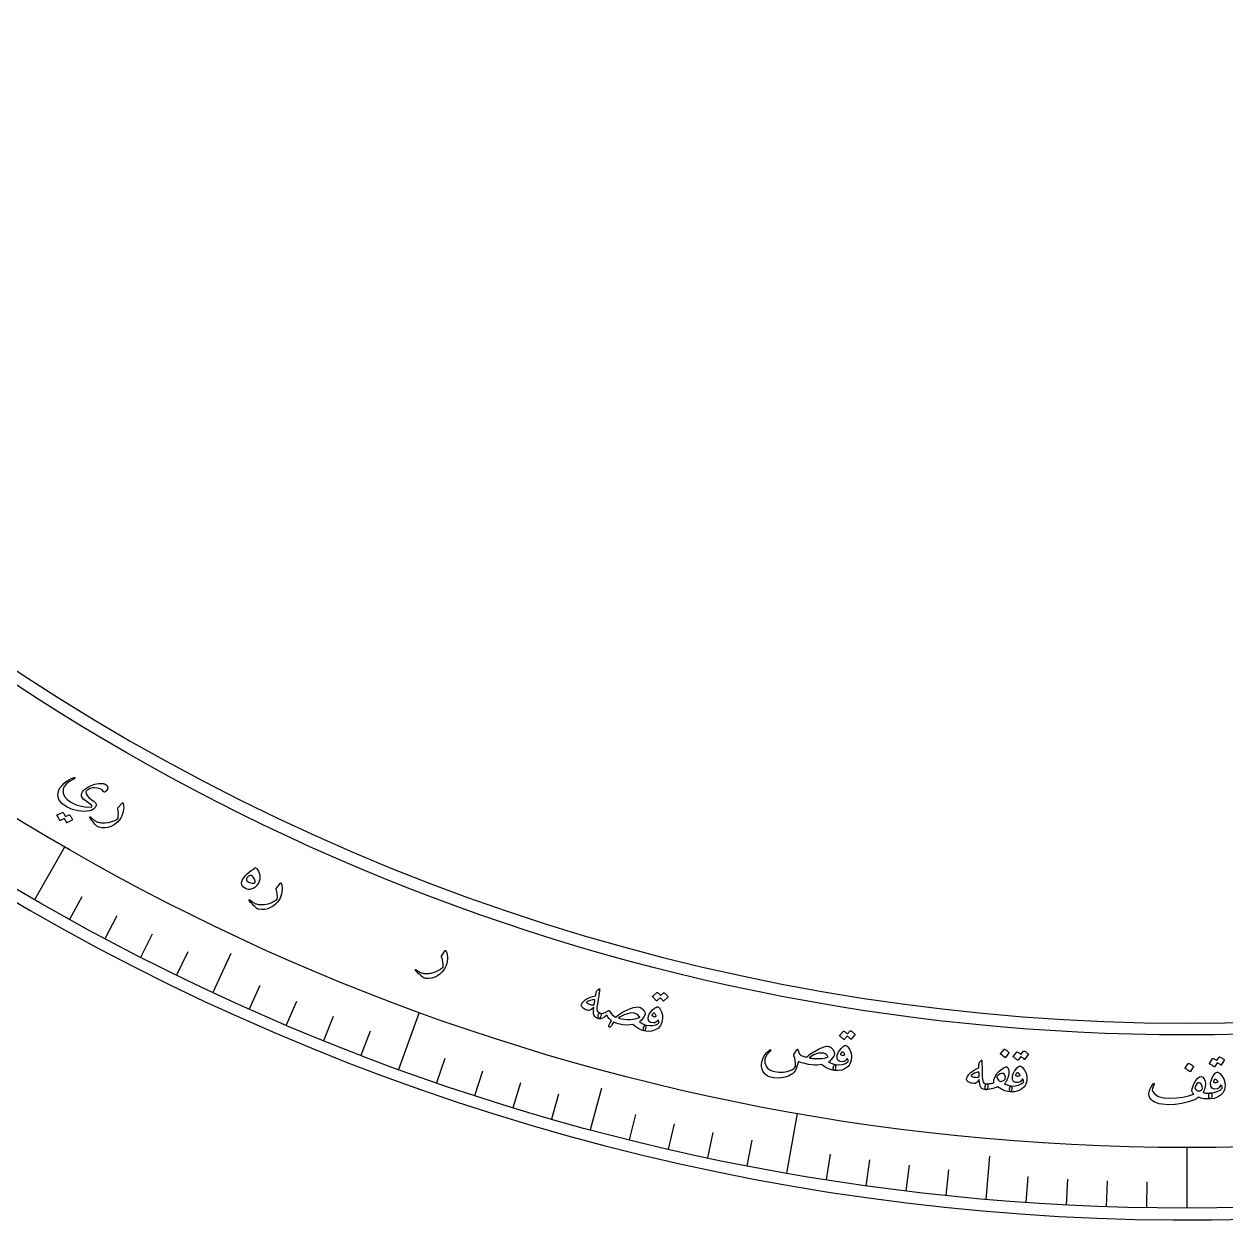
# Model space of a CAD drawing. Header units: millimetres. Extents: x -65 to 65, y -65 to 75.
# Drawn here: x -32.63 to 1.09, y -65 to -31.44 of the extents above; entities that cross this region are included whole.
import ezdxf

# ---------------------------------------------------------------- set-up
doc = ezdxf.new("R2010")
doc.units = ezdxf.units.MM
for name, color, linetype in [('CUT_INNER', 6, 'Continuous'), ('CUT_OUTER', 1, 'Continuous'), ('ENGRAVE', 7, 'Continuous'), ('ENGRAVE_FINE', 8, 'Continuous'), ('TEXT', 5, 'Continuous')]:
    doc.layers.add(name, color=color, linetype=linetype)

msp = doc.modelspace()

# ---------------------------------------------------------------- linework, layer by layer
at = {"layer": 'CUT_INNER'}
msp.add_arc((0.0001, -0.0002), 59.4749, 92.288724, 16.523657, dxfattribs=at)
at = {"layer": 'CUT_OUTER'}
msp.add_arc((-0.0001, -0.0002), 64.9998, 178.916906, 2.285404, dxfattribs=at)
at = {"layer": 'ENGRAVE'}
for points in [[(-32.3342, -56.0046), (-31.4834, -54.5308)], [(-27.3301, -58.6096), (-26.8164, -57.5079)], [(-22.1179, -60.7685), (-21.5359, -59.1694)], [(-16.7374, -62.465), (-16.4228, -61.2909)], [(-11.2296, -63.686), (-10.9341, -62.0102)], [(0, -64.6685), (0, -62.9668)], [(-5.6362, -64.4224), (-5.5303, -63.2115)]]:
    msp.add_lwpolyline(points, dxfattribs=at)
for radius in [64.6685, 62.9668, 59.8065]:
    msp.add_circle((0, 0), radius, dxfattribs=at)
at = {"layer": 'ENGRAVE_FINE'}
for points in [[(-31.3519, -56.5603), (-30.9983, -55.9225)], [(-30.36, -57.0989), (-30.0176, -56.455)], [(-29.3589, -57.6201), (-29.0278, -56.9702)], [(-28.3488, -58.1237), (-28.0291, -57.4682)], [(-26.303, -59.0776), (-26.0064, -58.4114)], [(-25.268, -59.5277), (-24.983, -58.8563)], [(-24.2252, -59.9596), (-23.952, -59.2834)], [(-23.1751, -60.3732), (-22.9138, -59.6924)], [(-21.054, -61.1453), (-20.8166, -60.4557)], [(-19.9837, -61.5034), (-19.7583, -60.8098)], [(-18.9072, -61.8428), (-18.694, -61.1454)], [(-17.8251, -62.1634), (-17.624, -61.4623)], [(-15.6447, -62.7476), (-15.4683, -62.0399)], [(-14.5472, -63.0111), (-14.3832, -62.3004)], [(-13.4453, -63.2553), (-13.2937, -62.542)], [(-12.3393, -63.4804), (-12.2002, -62.7645)], [(-10.1164, -63.8723), (-10.0023, -63.152)], [(-9.0001, -64.0392), (-8.8986, -63.3169)], [(-7.8811, -64.1865), (-7.7922, -63.4626)], [(-6.7597, -64.3142), (-6.6835, -63.5889)], [(-4.511, -64.511), (-4.4602, -63.7834)], [(-3.3845, -64.5799), (-3.3463, -63.8516)], [(-2.2569, -64.6291), (-2.2314, -63.9002)], [(-1.1286, -64.6587), (-1.1159, -63.9295)]]:
    msp.add_lwpolyline(points, dxfattribs=at)
at = {"layer": 'TEXT'}
for points in [[(-30.3993, -52.9775), (-30.4403, -52.9312), (-30.4967, -52.8979), (-30.5683, -52.8774), (-30.6552, -52.8697), (-30.7163, -52.875), (-30.7736, -52.8903), (-30.8272, -52.9156), (-30.8769, -52.9511), (-30.8847, -52.9594), (-30.8907, -52.9693), (-30.895, -52.9808), (-30.8976, -52.9937), (-30.8922, -53.0419), (-30.865, -53.0916), (-30.816, -53.1429), (-30.7452, -53.1957), (-30.6748, -53.247), (-30.6286, -53.2928), (-30.6066, -53.3333), (-30.6089, -53.3686), (-30.6405, -53.427), (-30.6813, -53.4717), (-30.7314, -53.5027), (-30.7908, -53.5199), (-30.9551, -53.5317), (-31.1152, -53.5175), (-31.2709, -53.4774), (-31.422, -53.4113), (-31.5697, -53.3099), (-31.6575, -53.1959), (-31.6854, -53.0697), (-31.6536, -52.9316), (-31.6177, -52.8667), (-31.5672, -52.8032), (-31.5021, -52.7409), (-31.4225, -52.6799), (-31.3982, -52.6643), (-31.374, -52.6496), (-31.35, -52.6359), (-31.3262, -52.6231), (-31.3024, -52.6112), (-31.2785, -52.6002), (-31.2544, -52.59), (-31.2302, -52.5807), (-31.2185, -52.5779), (-31.2101, -52.5789), (-31.2051, -52.5838), (-31.2034, -52.5924), (-31.2047, -52.6011), (-31.2082, -52.6086), (-31.2139, -52.6147), (-31.2216, -52.6196), (-31.3474, -52.685), (-31.4411, -52.7556), (-31.5026, -52.8317), (-31.5318, -52.9132), (-31.5315, -53.0176), (-31.4958, -53.1122), (-31.4249, -53.197), (-31.3186, -53.2718), (-31.1689, -53.3444), (-31.0228, -53.3904), (-30.8806, -53.4099), (-30.7425, -53.4029), (-30.7333, -53.4009), (-30.7278, -53.3967), (-30.7261, -53.3903), (-30.7282, -53.3818), (-30.7436, -53.3593), (-30.7755, -53.3294), (-30.8239, -53.2919), (-30.8888, -53.247), (-30.953, -53.1984), (-30.9965, -53.1517), (-31.0193, -53.1072), (-31.0213, -53.0647), (-31.0093, -53.0231), (-30.9897, -52.9836), (-30.9623, -52.9463), (-30.9273, -52.9111), (-30.8447, -52.8501), (-30.7524, -52.8032), (-30.6505, -52.7706), (-30.539, -52.7522), (-30.5104, -52.749), (-30.4835, -52.7475), (-30.4584, -52.7476), (-30.435, -52.7493), (-30.4133, -52.7524), (-30.3935, -52.7569), (-30.3755, -52.7627), (-30.3592, -52.7698), (-30.3028, -52.8098), (-30.2812, -52.8571), (-30.2946, -52.9119), (-30.343, -52.9741), (-30.3607, -52.9882), (-30.376, -52.9934), (-30.3889, -52.9898), (-30.3993, -52.9775)], [(-31.3679, -53.6285), (-31.3648, -53.6277), (-31.3613, -53.6281), (-31.3575, -53.6298), (-31.3534, -53.6328), (-31.3411, -53.6477), (-31.3296, -53.663), (-31.319, -53.6785), (-31.3092, -53.6944), (-31.3003, -53.7106), (-31.292, -53.7275), (-31.2845, -53.745), (-31.2778, -53.7632), (-31.2772, -53.7679), (-31.2781, -53.7719), (-31.2805, -53.7754), (-31.2844, -53.7782), (-31.4306, -53.8529), (-31.4336, -53.8533), (-31.4367, -53.8515), (-31.4399, -53.8475), (-31.4432, -53.8414), (-31.445, -53.8365), (-31.4484, -53.8292), (-31.4533, -53.8195), (-31.4598, -53.8075), (-31.4679, -53.7929), (-31.4776, -53.7757), (-31.489, -53.7558), (-31.502, -53.7333), (-31.6169, -53.7902), (-31.6214, -53.7914), (-31.6254, -53.7899), (-31.6289, -53.7859), (-31.632, -53.7792), (-31.6346, -53.7734), (-31.6389, -53.7646), (-31.6449, -53.7526), (-31.6526, -53.7376), (-31.6621, -53.7193), (-31.6736, -53.6977), (-31.6873, -53.6728), (-31.7029, -53.6445), (-31.704, -53.6407), (-31.7037, -53.6377), (-31.702, -53.6356), (-31.699, -53.6342), (-31.5536, -53.5659), (-31.5504, -53.5651), (-31.547, -53.5656), (-31.5432, -53.5673), (-31.539, -53.5703), (-31.5282, -53.5824), (-31.5182, -53.5949), (-31.509, -53.6079), (-31.5006, -53.6213), (-31.4929, -53.6351), (-31.4859, -53.6492), (-31.4796, -53.6635), (-31.4739, -53.6781)], [(-29.8728, -53.2948), (-29.8703, -53.2925), (-29.868, -53.2908), (-29.8657, -53.2898), (-29.8636, -53.2896), (-29.859, -53.2917), (-29.8546, -53.2967), (-29.8507, -53.3047), (-29.847, -53.3155), (-29.8374, -53.3661), (-29.8346, -53.4198), (-29.8388, -53.4767), (-29.8499, -53.5367), (-29.8669, -53.5985), (-29.8886, -53.6567), (-29.9151, -53.7111), (-29.9462, -53.7619), (-29.9986, -53.8225), (-30.0586, -53.8752), (-30.1263, -53.9199), (-30.2017, -53.9566), (-30.2822, -53.983), (-30.3644, -53.9951), (-30.4481, -53.9929), (-30.5333, -53.9765), (-30.5549, -53.9697), (-30.5747, -53.9599), (-30.5928, -53.9471), (-30.6093, -53.9314), (-30.6449, -53.891), (-30.6767, -53.8541), (-30.7049, -53.8207), (-30.7293, -53.7909), (-30.7499, -53.7646), (-30.7667, -53.742), (-30.7796, -53.723), (-30.7886, -53.7077), (-30.79, -53.7037), (-30.7907, -53.7002), (-30.7905, -53.6972), (-30.7896, -53.6946), (-30.7875, -53.6917), (-30.785, -53.6893), (-30.782, -53.6875), (-30.7785, -53.6863), (-30.7747, -53.6859), (-30.7709, -53.6869), (-30.7671, -53.6893), (-30.7632, -53.6929), (-30.7401, -53.7158), (-30.7174, -53.7367), (-30.6951, -53.7556), (-30.6733, -53.7726), (-30.6518, -53.7876), (-30.6303, -53.801), (-30.6089, -53.8126), (-30.5876, -53.8224), (-30.5655, -53.8308), (-30.5417, -53.8378), (-30.5162, -53.8435), (-30.4891, -53.848), (-30.4603, -53.851), (-30.4298, -53.8526), (-30.3975, -53.8526), (-30.3634, -53.8512), (-30.2642, -53.8405), (-30.1728, -53.8197), (-30.0892, -53.7886), (-30.0134, -53.7474), (-30.0079, -53.7437), (-30.0032, -53.7385), (-29.9992, -53.7319), (-29.996, -53.7238), (-29.9879, -53.6699), (-29.9865, -53.6057), (-29.9918, -53.5313), (-30.0037, -53.4465), (-30.0036, -53.4417), (-30.0029, -53.4376), (-30.0016, -53.4344), (-29.9998, -53.4321)], [(-26.1544, -55.1202), (-26.1373, -55.1204), (-26.1209, -55.1266), (-26.105, -55.1388), (-26.0897, -55.1569), (-26.0565, -55.2126), (-26.0329, -55.2691), (-26.0191, -55.3267), (-26.0148, -55.3851), (-26.0195, -55.4418), (-26.033, -55.4956), (-26.0555, -55.5464), (-26.0869, -55.5943), (-26.1222, -55.6349), (-26.1602, -55.6678), (-26.201, -55.6932), (-26.2446, -55.711), (-26.289, -55.7208), (-26.3323, -55.7224), (-26.3745, -55.7156), (-26.4156, -55.7005), (-26.4653, -55.6724), (-26.5004, -55.6381), (-26.5208, -55.5977), (-26.5267, -55.5511), (-26.5196, -55.5012), (-26.5007, -55.4491), (-26.4699, -55.395), (-26.4272, -55.3387), (-26.3755, -55.2838), (-26.3182, -55.2356), (-26.2553, -55.1941), (-26.1869, -55.1591), (-26.1843, -55.1572), (-26.1811, -55.1533), (-26.1776, -55.1473), (-26.1735, -55.1393), (-26.1688, -55.1308), (-26.1641, -55.1247), (-26.1593, -55.1212), (-26.1544, -55.1202)], [(-26.1655, -55.5473), (-26.1545, -55.5419), (-26.1484, -55.5313), (-26.147, -55.5153), (-26.1505, -55.4941), (-26.1691, -55.4346), (-26.1924, -55.3879), (-26.2204, -55.354), (-26.2533, -55.3329), (-26.2713, -55.328), (-26.291, -55.3296), (-26.3122, -55.3377), (-26.335, -55.3524), (-26.3561, -55.3699), (-26.372, -55.3867), (-26.3827, -55.4026), (-26.3883, -55.4177), (-26.3894, -55.4497), (-26.3787, -55.4781), (-26.3561, -55.5028), (-26.3217, -55.5238), (-26.2804, -55.5402), (-26.2406, -55.5496), (-26.2023, -55.5519), (-26.1655, -55.5473)], [(-25.4402, -55.5475), (-25.4379, -55.5449), (-25.4356, -55.5431), (-25.4335, -55.5419), (-25.4314, -55.5415), (-25.4266, -55.5432), (-25.4219, -55.5479), (-25.4173, -55.5555), (-25.4128, -55.566), (-25.399, -55.6156), (-25.3919, -55.669), (-25.3915, -55.726), (-25.3977, -55.7867), (-25.4096, -55.8497), (-25.4265, -55.9094), (-25.4484, -55.9659), (-25.4753, -56.019), (-25.5226, -56.0837), (-25.5781, -56.141), (-25.6419, -56.1911), (-25.7141, -56.2338), (-25.7922, -56.2666), (-25.8731, -56.2854), (-25.9567, -56.29), (-26.0431, -56.2806), (-26.0651, -56.2755), (-26.0856, -56.2674), (-26.1047, -56.2561), (-26.1224, -56.2418), (-26.1612, -56.2044), (-26.1959, -56.1702), (-26.2267, -56.1393), (-26.2535, -56.1115), (-26.2762, -56.087), (-26.2947, -56.0658), (-26.3091, -56.048), (-26.3193, -56.0334), (-26.3211, -56.0296), (-26.322, -56.0262), (-26.3221, -56.0231), (-26.3214, -56.0204), (-26.3195, -56.0174), (-26.3172, -56.0149), (-26.3143, -56.0128), (-26.311, -56.0113), (-26.3072, -56.0106), (-26.3034, -56.0113), (-26.2994, -56.0133), (-26.2952, -56.0166), (-26.2703, -56.0376), (-26.246, -56.0565), (-26.2223, -56.0736), (-26.1992, -56.0887), (-26.1765, -56.102), (-26.154, -56.1136), (-26.1317, -56.1234), (-26.1097, -56.1315), (-26.0869, -56.138), (-26.0626, -56.143), (-26.0368, -56.1467), (-26.0094, -56.1489), (-25.9805, -56.1496), (-25.9499, -56.1487), (-25.9177, -56.1461), (-25.8839, -56.1419), (-25.7858, -56.1232), (-25.6964, -56.095), (-25.6156, -56.0572), (-25.5435, -56.01), (-25.5383, -56.0058), (-25.534, -56.0003), (-25.5306, -55.9933), (-25.5281, -55.985), (-25.5243, -55.9306), (-25.5282, -55.8666), (-25.5395, -55.7928), (-25.5583, -55.7093), (-25.5585, -55.7045), (-25.5582, -55.7004), (-25.5572, -55.6971), (-25.5555, -55.6946)], [(-20.8168, -57.4403), (-20.8148, -57.4375), (-20.8127, -57.4355), (-20.8107, -57.4342), (-20.8086, -57.4336), (-20.8037, -57.4349), (-20.7986, -57.4391), (-20.7934, -57.4464), (-20.788, -57.4565), (-20.7703, -57.5048), (-20.7589, -57.5574), (-20.7538, -57.6142), (-20.755, -57.6752), (-20.7617, -57.739), (-20.7737, -57.7999), (-20.7909, -57.8579), (-20.8134, -57.9131), (-20.8552, -57.9814), (-20.9058, -58.0431), (-20.9654, -58.0982), (-21.0338, -58.1467), (-21.109, -58.1858), (-21.1881, -58.2111), (-21.271, -58.2225), (-21.3578, -58.2202), (-21.3802, -58.2169), (-21.4013, -58.2105), (-21.4213, -58.2008), (-21.4401, -58.188), (-21.4818, -58.1539), (-21.5192, -58.1227), (-21.5524, -58.0943), (-21.5813, -58.0689), (-21.606, -58.0463), (-21.6262, -58.0267), (-21.642, -58.0101), (-21.6534, -57.9964), (-21.6554, -57.9927), (-21.6566, -57.9894), (-21.657, -57.9864), (-21.6565, -57.9836), (-21.6549, -57.9805), (-21.6528, -57.9777), (-21.6501, -57.9755), (-21.6468, -57.9736), (-21.6432, -57.9727), (-21.6393, -57.9731), (-21.6351, -57.9747), (-21.6307, -57.9777), (-21.6042, -57.9965), (-21.5784, -58.0135), (-21.5534, -58.0285), (-21.5291, -58.0417), (-21.5054, -58.0531), (-21.4821, -58.0628), (-21.4591, -58.0707), (-21.4364, -58.077), (-21.4132, -58.0816), (-21.3886, -58.0847), (-21.3625, -58.0862), (-21.3351, -58.0862), (-21.3062, -58.0845), (-21.2758, -58.0811), (-21.2439, -58.0759), (-21.2105, -58.0689), (-21.1143, -58.0423), (-21.0275, -58.0068), (-20.9501, -57.9626), (-20.882, -57.9096), (-20.8772, -57.9051), (-20.8734, -57.8992), (-20.8706, -57.892), (-20.8687, -57.8835), (-20.8694, -57.829), (-20.8785, -57.7655), (-20.8958, -57.6929), (-20.9213, -57.6112), (-20.922, -57.6064), (-20.922, -57.6023), (-20.9212, -57.5989), (-20.9198, -57.5963)], [(-16.5065, -58.5218), (-16.4932, -58.5138), (-16.4848, -58.5147), (-16.4813, -58.5247), (-16.4826, -58.5437), (-16.4845, -58.5548), (-16.4868, -58.5703), (-16.4897, -58.5902), (-16.4931, -58.6144), (-16.4972, -58.6431), (-16.5022, -58.6765), (-16.508, -58.7146), (-16.5146, -58.7575), (-16.5211, -58.7996), (-16.5269, -58.8374), (-16.5321, -58.8707), (-16.5366, -58.8996), (-16.5404, -58.9239), (-16.5436, -58.9436), (-16.546, -58.9587), (-16.5477, -58.9691), (-16.5566, -59.0354), (-16.5575, -59.0886), (-16.5506, -59.1287), (-16.5356, -59.1556), (-16.5232, -59.168), (-16.5069, -59.1783), (-16.4868, -59.1866), (-16.4628, -59.1929), (-16.4492, -59.1992), (-16.4403, -59.2091), (-16.4359, -59.2227), (-16.4361, -59.24), (-16.4399, -59.2598), (-16.446, -59.2792), (-16.4544, -59.2982), (-16.465, -59.3168), (-16.4762, -59.3321), (-16.4869, -59.3428), (-16.497, -59.349), (-16.5066, -59.3506), (-16.5526, -59.3373), (-16.59, -59.3179), (-16.6188, -59.2924), (-16.639, -59.2607), (-16.6517, -59.219), (-16.6573, -59.1673), (-16.6557, -59.1055), (-16.6471, -59.0337), (-16.6836, -59.0686), (-16.7181, -59.0944), (-16.7506, -59.1111), (-16.7809, -59.1187), (-16.8036, -59.118), (-16.8291, -59.113), (-16.8573, -59.1036), (-16.8884, -59.0899), (-16.9203, -59.0725), (-16.9463, -59.0554), (-16.9665, -59.0385), (-16.9807, -59.0218), (-16.9909, -59.0034), (-16.996, -58.9858), (-16.9961, -58.9688), (-16.9911, -58.9526), (-16.9813, -58.9335), (-16.9679, -58.913), (-16.9511, -58.8911), (-16.9308, -58.8679), (-16.909, -58.8449), (-16.8906, -58.8269), (-16.8756, -58.8139), (-16.8638, -58.8058), (-16.803, -58.7764), (-16.7387, -58.7508), (-16.6708, -58.729), (-16.5993, -58.711), (-16.5921, -58.6768), (-16.5855, -58.6473), (-16.5796, -58.6227), (-16.5744, -58.6028), (-16.5687, -58.5864), (-16.5615, -58.5724), (-16.5529, -58.5607), (-16.5429, -58.5512)], [(-14.6873, -58.6243), (-14.6845, -58.6227), (-14.6812, -58.6221), (-14.6771, -58.6226), (-14.6725, -58.6243), (-14.657, -58.6351), (-14.6422, -58.6464), (-14.6281, -58.6582), (-14.6147, -58.6706), (-14.6019, -58.6836), (-14.5897, -58.6974), (-14.578, -58.712), (-14.5669, -58.7274), (-14.5651, -58.7317), (-14.5648, -58.7359), (-14.5662, -58.7399), (-14.5691, -58.7437), (-14.6862, -58.857), (-14.6889, -58.8581), (-14.6923, -58.8573), (-14.6963, -58.8544), (-14.701, -58.8495), (-14.704, -58.8453), (-14.7091, -58.8393), (-14.7163, -58.8314), (-14.7256, -58.8218), (-14.7371, -58.8102), (-14.7508, -58.7965), (-14.7668, -58.7807), (-14.785, -58.7628), (-14.8775, -58.8501), (-14.8814, -58.8525), (-14.8855, -58.8523), (-14.8899, -58.8495), (-14.8946, -58.8439), (-14.8986, -58.8392), (-14.905, -58.8319), (-14.9138, -58.8222), (-14.925, -58.81), (-14.9387, -58.7952), (-14.9553, -58.7779), (-14.9747, -58.7579), (-14.997, -58.7354), (-14.999, -58.732), (-14.9995, -58.7291), (-14.9985, -58.7265), (-14.996, -58.7244), (-14.878, -58.6175), (-14.8752, -58.6158), (-14.8718, -58.6153), (-14.8678, -58.6158), (-14.8631, -58.6175), (-14.8498, -58.626), (-14.8371, -58.6351), (-14.825, -58.6449), (-14.8135, -58.6554), (-14.8026, -58.6664), (-14.7923, -58.6778), (-14.7826, -58.6897), (-14.7734, -58.702)], [(-16.6173, -58.8211), (-16.6867, -58.825), (-16.748, -58.8365), (-16.8011, -58.8557), (-16.8462, -58.8827), (-16.8499, -58.887), (-16.8511, -58.8917), (-16.8498, -58.8965), (-16.8459, -58.9017), (-16.8299, -58.9147), (-16.8118, -58.9263), (-16.7917, -58.9365), (-16.7695, -58.9452), (-16.7452, -58.9525), (-16.7189, -58.9584), (-16.6905, -58.9628), (-16.66, -58.9658), (-16.6552, -58.9657), (-16.6497, -58.9645), (-16.6438, -58.9623), (-16.6373, -58.959), (-16.6343, -58.9444), (-16.6315, -58.929), (-16.6287, -58.9129), (-16.6262, -58.8961), (-16.6237, -58.8784), (-16.6214, -58.8601), (-16.6193, -58.841), (-16.6173, -58.8211)], [(-16.0889, -59.4444), (-16.1109, -59.4786), (-16.1287, -59.5076), (-16.1423, -59.5313), (-16.1516, -59.5499), (-16.1594, -59.5648), (-16.1681, -59.576), (-16.1777, -59.5834), (-16.1882, -59.587), (-16.1975, -59.5872), (-16.2059, -59.5855), (-16.2132, -59.582), (-16.2196, -59.5766), (-16.2232, -59.5547), (-16.212, -59.5193), (-16.1861, -59.4706), (-16.1454, -59.4084), (-16.1693, -59.3927), (-16.1906, -59.3763), (-16.2093, -59.3592), (-16.2255, -59.3413), (-16.2399, -59.3221), (-16.2532, -59.3008), (-16.2655, -59.2774), (-16.2767, -59.2519), (-16.3406, -59.3017), (-16.4003, -59.3348), (-16.4556, -59.351), (-16.5066, -59.3506), (-16.5154, -59.3468), (-16.522, -59.3392), (-16.5262, -59.3278), (-16.5282, -59.3125), (-16.5274, -59.2792), (-16.5218, -59.2501), (-16.5114, -59.2252), (-16.4962, -59.2044), (-16.4872, -59.1964), (-16.4786, -59.1918), (-16.4704, -59.1907), (-16.4628, -59.1929), (-16.4206, -59.2017), (-16.3698, -59.1937), (-16.3104, -59.169), (-16.2425, -59.1275), (-16.2345, -59.1226), (-16.2273, -59.1203), (-16.2208, -59.1207), (-16.215, -59.1237), (-16.2119, -59.1259), (-16.2089, -59.1287), (-16.206, -59.1322), (-16.2034, -59.1363), (-16.2008, -59.1409), (-16.198, -59.1458), (-16.195, -59.151), (-16.1919, -59.1564), (-16.1615, -59.2065), (-16.1235, -59.2481), (-16.078, -59.2811), (-16.0248, -59.3055), (-15.9514, -59.2455), (-15.8725, -59.1912), (-15.7882, -59.1424), (-15.6985, -59.0993), (-15.6119, -59.0647), (-15.5347, -59.0401), (-15.4668, -59.0258), (-15.4082, -59.0216), (-15.3722, -59.0269), (-15.3369, -59.0406), (-15.3021, -59.0629), (-15.2679, -59.0937), (-15.2388, -59.1278), (-15.2181, -59.1619), (-15.2059, -59.1963), (-15.2021, -59.2308), (-15.238, -59.2951), (-15.2768, -59.3519), (-15.3187, -59.4011), (-15.3637, -59.4426), (-15.3398, -59.4578), (-15.3167, -59.4719), (-15.2942, -59.485), (-15.2723, -59.4971), (-15.2511, -59.508), (-15.2305, -59.5175), (-15.2104, -59.5255), (-15.191, -59.532), (-15.1845, -59.5366), (-15.181, -59.5463), (-15.1804, -59.5611), (-15.1827, -59.581), (-15.1924, -59.6305), (-15.2037, -59.6652), (-15.2167, -59.6853), (-15.2314, -59.6906), (-15.3043, -59.6708), (-15.3817, -59.6346), (-15.4635, -59.5819), (-15.5496, -59.5126), (-15.6919, -59.5314), (-15.8294, -59.5263), (-15.9618, -59.4973), (-16.0889, -59.4444)], [(-15.3616, -59.2967), (-15.4218, -59.2288), (-15.5033, -59.1936), (-15.6062, -59.1908), (-15.7307, -59.2205), (-15.7953, -59.2446), (-15.8532, -59.2721), (-15.9042, -59.303), (-15.9485, -59.3373), (-15.8786, -59.3548), (-15.7996, -59.3663), (-15.7115, -59.372), (-15.6144, -59.3716), (-15.5503, -59.3661), (-15.4877, -59.355), (-15.4264, -59.3383), (-15.3666, -59.316), (-15.3609, -59.3127), (-15.3581, -59.3084), (-15.3583, -59.303), (-15.3616, -59.2967)], [(-14.8463, -59.0211), (-14.8347, -59.0259), (-14.8226, -59.0346), (-14.8102, -59.0471), (-14.7973, -59.0634), (-14.7471, -59.1539), (-14.7199, -59.2485), (-14.7158, -59.3472), (-14.7349, -59.4499), (-14.7533, -59.5013), (-14.7759, -59.5456), (-14.8026, -59.5827), (-14.8334, -59.6127), (-14.9231, -59.6683), (-15.0193, -59.6998), (-15.1221, -59.7072), (-15.2314, -59.6906), (-15.2415, -59.6853), (-15.2487, -59.6753), (-15.2531, -59.6607), (-15.2547, -59.6414), (-15.2545, -59.6311), (-15.2534, -59.6207), (-15.2515, -59.6103), (-15.2488, -59.5998), (-15.2455, -59.5896), (-15.242, -59.58), (-15.2383, -59.5708), (-15.2344, -59.5622), (-15.2257, -59.5478), (-15.2155, -59.5379), (-15.2039, -59.5327), (-15.191, -59.532), (-15.0839, -59.5445), (-14.9875, -59.5414), (-14.9018, -59.5228), (-14.827, -59.4888), (-14.8238, -59.4633), (-14.8225, -59.4426), (-14.8231, -59.4269), (-14.8257, -59.4161), (-14.8296, -59.4063), (-14.8337, -59.3996), (-14.8382, -59.3958), (-14.8429, -59.3949), (-14.8463, -59.3952), (-14.8493, -59.3961), (-14.8516, -59.3977), (-14.8535, -59.3998), (-14.8791, -59.4304), (-14.9068, -59.452), (-14.9365, -59.4647), (-14.9682, -59.4685), (-15.0537, -59.4538), (-15.1056, -59.4164), (-15.1237, -59.3563), (-15.1082, -59.2736), (-15.0892, -59.2287), (-15.0628, -59.1838), (-15.029, -59.139), (-14.9877, -59.0941), (-14.9468, -59.0569), (-14.9096, -59.0323), (-14.8761, -59.0204), (-14.8463, -59.0211)], [(-14.9521, -59.1969), (-14.9708, -59.1975), (-14.9879, -59.2071), (-15.0033, -59.2258), (-15.017, -59.2536), (-15.018, -59.2583), (-15.0185, -59.2617), (-15.0185, -59.2638), (-15.0179, -59.2647), (-15.0013, -59.2734), (-14.9839, -59.2803), (-14.9659, -59.2852), (-14.9471, -59.2882), (-14.9301, -59.2888), (-14.9155, -59.2872), (-14.9035, -59.2833), (-14.8938, -59.2772), (-14.9065, -59.2439), (-14.9204, -59.2194), (-14.9356, -59.2038), (-14.9521, -59.1969)], [(-9.4511, -59.6926), (-9.4485, -59.6907), (-9.4452, -59.6898), (-9.4412, -59.69), (-9.4364, -59.6912), (-9.42, -59.7006), (-9.4042, -59.7106), (-9.3891, -59.7211), (-9.3747, -59.7322), (-9.3609, -59.7441), (-9.3475, -59.7567), (-9.3345, -59.7703), (-9.3221, -59.7846), (-9.3199, -59.7888), (-9.3193, -59.7929), (-9.3202, -59.797), (-9.3228, -59.8011), (-9.4294, -59.9242), (-9.4321, -59.9256), (-9.4355, -59.9251), (-9.4398, -59.9226), (-9.4449, -59.9181), (-9.4483, -59.9142), (-9.4539, -59.9086), (-9.4617, -59.9015), (-9.4718, -59.8927), (-9.4843, -59.8821), (-9.4992, -59.8697), (-9.5165, -59.8554), (-9.5362, -59.8392), (-9.6207, -59.9343), (-9.6243, -59.9371), (-9.6284, -59.9372), (-9.6331, -59.9347), (-9.6382, -59.9297), (-9.6426, -59.9253), (-9.6496, -59.9186), (-9.6592, -59.9097), (-9.6714, -59.8985), (-9.6865, -59.885), (-9.7045, -59.8692), (-9.7256, -59.8511), (-9.7498, -59.8306), (-9.7521, -59.8274), (-9.7529, -59.8245), (-9.7521, -59.8219), (-9.7498, -59.8195), (-9.6416, -59.7026), (-9.6391, -59.7007), (-9.6357, -59.6999), (-9.6317, -59.7001), (-9.6269, -59.7013), (-9.6128, -59.7086), (-9.5993, -59.7166), (-9.5864, -59.7252), (-9.5741, -59.7347), (-9.5623, -59.7447), (-9.551, -59.7551), (-9.5402, -59.7661), (-9.53, -59.7776)], [(-10.5214, -60.6483), (-10.6249, -60.6333), (-10.7224, -60.6126), (-10.814, -60.586), (-10.8997, -60.5537), (-10.9467, -60.6882), (-10.9909, -60.7913), (-11.0323, -60.863), (-11.0709, -60.9033), (-11.1869, -60.9652), (-11.3124, -61.0045), (-11.4473, -61.0213), (-11.5914, -61.0155), (-11.6901, -60.9958), (-11.7731, -60.9603), (-11.8404, -60.9093), (-11.8919, -60.8428), (-11.9262, -60.7692), (-11.9433, -60.6947), (-11.9435, -60.6194), (-11.9266, -60.5433), (-11.89, -60.4502), (-11.8432, -60.3679), (-11.7864, -60.2964), (-11.7194, -60.2356), (-11.711, -60.2294), (-11.7036, -60.2257), (-11.6971, -60.2247), (-11.6916, -60.2262), (-11.6866, -60.2295), (-11.6833, -60.2334), (-11.6817, -60.2378), (-11.6819, -60.2429), (-11.6835, -60.2483), (-11.6863, -60.2536), (-11.6902, -60.259), (-11.6953, -60.2644), (-11.7967, -60.3745), (-11.8482, -60.4837), (-11.8495, -60.592), (-11.8003, -60.6995), (-11.7585, -60.749), (-11.7072, -60.7884), (-11.6464, -60.8178), (-11.5762, -60.8371), (-11.4534, -60.8521), (-11.3342, -60.8498), (-11.2186, -60.8302), (-11.1068, -60.7933), (-11.0738, -60.7761), (-11.0438, -60.7544), (-11.0167, -60.7283), (-10.9926, -60.6977), (-10.9895, -60.6931), (-10.9875, -60.6875), (-10.9864, -60.6808), (-10.9862, -60.673), (-10.9849, -60.5946), (-10.9918, -60.5218), (-11.0068, -60.4548), (-11.03, -60.3934), (-11.0343, -60.3829), (-11.0362, -60.3738), (-11.0358, -60.366), (-11.0331, -60.3595), (-10.9509, -60.223), (-10.945, -60.216), (-10.9395, -60.2112), (-10.9345, -60.2087), (-10.9298, -60.2084), (-10.9264, -60.2098), (-10.9232, -60.2128), (-10.9204, -60.2174), (-10.9178, -60.2235), (-10.872, -60.3481), (-10.8587, -60.3593), (-10.8424, -60.3701), (-10.8232, -60.3805), (-10.801, -60.3904), (-10.776, -60.4002), (-10.7483, -60.41), (-10.7179, -60.4198), (-10.6849, -60.4295), (-10.6449, -60.3991), (-10.6039, -60.3695), (-10.5621, -60.3407), (-10.5195, -60.3128), (-10.476, -60.2856), (-10.4316, -60.2593), (-10.3864, -60.2338), (-10.3404, -60.2091), (-10.2533, -60.1675), (-10.1779, -60.14), (-10.1142, -60.1265), (-10.062, -60.1272), (-10.0297, -60.136), (-10.0004, -60.1509), (-9.9742, -60.1719), (-9.9511, -60.1991), (-9.9308, -60.231), (-9.9145, -60.2641), (-9.9023, -60.2983), (-9.8943, -60.3338), (-9.8939, -60.3405), (-9.8942, -60.3476), (-9.8953, -60.355), (-9.8972, -60.3628), (-9.9152, -60.4061), (-9.9445, -60.4517), (-9.9849, -60.4996), (-10.0367, -60.5498), (-10.0436, -60.5546), (-10.0497, -60.5587), (-10.055, -60.562), (-10.0595, -60.5644), (-10.0336, -60.5783), (-10.0085, -60.5911), (-9.9841, -60.6027), (-9.9604, -60.6131), (-9.9374, -60.6222), (-9.9151, -60.6299), (-9.8935, -60.6363), (-9.8726, -60.6412), (-9.8658, -60.6452), (-9.8614, -60.6546), (-9.8595, -60.6693), (-9.8601, -60.6893), (-9.8654, -60.7394), (-9.8736, -60.7751), (-9.8848, -60.7961), (-9.8989, -60.8027), (-9.9776, -60.7895), (-10.0629, -60.7578), (-10.1548, -60.7076), (-10.2531, -60.6389), (-10.3151, -60.6484), (-10.3805, -60.6532), (-10.4493, -60.6531), (-10.5214, -60.6483)], [(-10.1923, -60.3228), (-10.2668, -60.316), (-10.338, -60.3211), (-10.406, -60.3382), (-10.4709, -60.3674), (-10.6037, -60.4512), (-10.5719, -60.4571), (-10.539, -60.4621), (-10.5051, -60.466), (-10.47, -60.469), (-10.4336, -60.471), (-10.3957, -60.4721), (-10.3563, -60.4723), (-10.3153, -60.4716), (-10.2367, -60.4665), (-10.1696, -60.4557), (-10.114, -60.4392), (-10.07, -60.4171), (-10.0953, -60.3806), (-10.1242, -60.3527), (-10.1565, -60.3335), (-10.1923, -60.3228)], [(-9.5744, -60.1019), (-9.5624, -60.1056), (-9.5497, -60.1132), (-9.5362, -60.1245), (-9.5219, -60.1397), (-9.4639, -60.2254), (-9.4285, -60.3172), (-9.4157, -60.4151), (-9.4256, -60.5191), (-9.4394, -60.5719), (-9.458, -60.618), (-9.4813, -60.6574), (-9.5094, -60.69), (-9.5937, -60.7533), (-9.6868, -60.7931), (-9.7886, -60.8096), (-9.8989, -60.8027), (-9.9094, -60.7983), (-9.9175, -60.7891), (-9.9232, -60.7749), (-9.9264, -60.7559), (-9.9271, -60.7455), (-9.927, -60.735), (-9.926, -60.7245), (-9.9242, -60.7139), (-9.9219, -60.7034), (-9.9193, -60.6935), (-9.9164, -60.684), (-9.9133, -60.6751), (-9.9058, -60.66), (-9.8966, -60.6493), (-9.8855, -60.643), (-9.8726, -60.6412), (-9.7648, -60.6442), (-9.6691, -60.6326), (-9.5854, -60.6065), (-9.5139, -60.5661), (-9.5129, -60.5403), (-9.5135, -60.5196), (-9.5155, -60.504), (-9.519, -60.4935), (-9.5238, -60.4841), (-9.5285, -60.4777), (-9.5333, -60.4743), (-9.538, -60.4739), (-9.5414, -60.4745), (-9.5443, -60.4757), (-9.5465, -60.4774), (-9.5481, -60.4797), (-9.571, -60.5124), (-9.5967, -60.5364), (-9.6251, -60.5517), (-9.6563, -60.5582), (-9.7428, -60.5512), (-9.7978, -60.5185), (-9.8212, -60.4602), (-9.813, -60.3765), (-9.7981, -60.3301), (-9.7758, -60.2831), (-9.746, -60.2354), (-9.7089, -60.1871), (-9.6714, -60.1464), (-9.6365, -60.1186), (-9.6042, -60.1038), (-9.5744, -60.1019)], [(-9.6643, -60.2863), (-9.6829, -60.2885), (-9.699, -60.2996), (-9.7127, -60.3196), (-9.7239, -60.3486), (-9.7246, -60.3533), (-9.7248, -60.3567), (-9.7245, -60.3588), (-9.7238, -60.3596), (-9.7065, -60.3669), (-9.6887, -60.3722), (-9.6702, -60.3755), (-9.6513, -60.3768), (-9.6343, -60.3759), (-9.6199, -60.373), (-9.6082, -60.3681), (-9.5992, -60.3612), (-9.6147, -60.3291), (-9.6308, -60.306), (-9.6473, -60.2917), (-9.6643, -60.2863)], [(-5.1347, -60.2121), (-5.1323, -60.2101), (-5.129, -60.209), (-5.125, -60.2089), (-5.1201, -60.2097), (-5.0866, -60.2269), (-5.0553, -60.2471), (-5.0263, -60.2703), (-4.9995, -60.2965), (-4.997, -60.3003), (-4.9961, -60.3041), (-4.9967, -60.3077), (-4.9989, -60.3111), (-5.0947, -60.4418), (-5.0981, -60.4448), (-5.1022, -60.4452), (-5.107, -60.4431), (-5.1124, -60.4384), (-5.1172, -60.4344), (-5.1247, -60.4283), (-5.1349, -60.4201), (-5.1479, -60.4099), (-5.1639, -60.3976), (-5.1831, -60.3832), (-5.2055, -60.3666), (-5.2311, -60.348), (-5.2344, -60.345), (-5.236, -60.3421), (-5.2357, -60.3394), (-5.2337, -60.3368)], [(-4.5917, -60.2615), (-4.5893, -60.2594), (-4.5861, -60.2582), (-4.5821, -60.2581), (-4.5772, -60.2589), (-4.5601, -60.2669), (-4.5436, -60.2756), (-4.5277, -60.2849), (-4.5124, -60.2948), (-4.4976, -60.3055), (-4.4833, -60.317), (-4.4693, -60.3294), (-4.4557, -60.3428), (-4.4532, -60.3467), (-4.4522, -60.3508), (-4.4529, -60.3549), (-4.4551, -60.3592), (-4.5514, -60.4906), (-4.5539, -60.4922), (-4.5574, -60.4919), (-4.5619, -60.4898), (-4.5673, -60.4857), (-4.571, -60.4821), (-4.577, -60.477), (-4.5855, -60.4705), (-4.5962, -60.4626), (-4.6095, -60.4531), (-4.6253, -60.4419), (-4.6437, -60.429), (-4.6647, -60.4145), (-4.7412, -60.5161), (-4.7446, -60.5191), (-4.7487, -60.5196), (-4.7535, -60.5175), (-4.759, -60.5129), (-4.7638, -60.5089), (-4.7713, -60.5028), (-4.7816, -60.4947), (-4.7947, -60.4845), (-4.8108, -60.4723), (-4.8301, -60.458), (-4.8526, -60.4416), (-4.8783, -60.4231), (-4.8809, -60.4202), (-4.8819, -60.4174), (-4.8813, -60.4147), (-4.8792, -60.4121), (-4.7809, -60.2869), (-4.7784, -60.2848), (-4.7752, -60.2837), (-4.7711, -60.2835), (-4.7663, -60.2844), (-4.7517, -60.2905), (-4.7376, -60.2973), (-4.724, -60.305), (-4.7109, -60.3133), (-4.6983, -60.3224), (-4.6863, -60.3319), (-4.6747, -60.342), (-4.6635, -60.3526)], [(-5.7846, -60.5294), (-5.773, -60.5191), (-5.7646, -60.5185), (-5.7593, -60.5277), (-5.7573, -60.5466), (-5.7571, -60.5579), (-5.7567, -60.5736), (-5.756, -60.5936), (-5.755, -60.618), (-5.7539, -60.647), (-5.7528, -60.6808), (-5.7517, -60.7194), (-5.7505, -60.7627), (-5.7494, -60.8053), (-5.7484, -60.8435), (-5.7475, -60.8772), (-5.7468, -60.9064), (-5.7462, -60.9311), (-5.7458, -60.951), (-5.7455, -60.9663), (-5.7452, -60.9769), (-5.7422, -61.0437), (-5.7336, -61.0962), (-5.7196, -61.1344), (-5.7001, -61.1582), (-5.6857, -61.1681), (-5.6678, -61.1753), (-5.6465, -61.1799), (-5.6217, -61.1819), (-5.6073, -61.1856), (-5.5967, -61.1938), (-5.59, -61.2064), (-5.5871, -61.2234), (-5.5873, -61.2436), (-5.5898, -61.2638), (-5.5947, -61.284), (-5.6018, -61.3042), (-5.6101, -61.3212), (-5.6187, -61.3337), (-5.6276, -61.3415), (-5.6367, -61.3448), (-5.6843, -61.34), (-5.7246, -61.3275), (-5.7575, -61.3076), (-5.783, -61.2801), (-5.8029, -61.2413), (-5.8177, -61.1914), (-5.8272, -61.1304), (-5.8315, -61.0582), (-5.8613, -61.099), (-5.8906, -61.1306), (-5.9195, -61.1528), (-5.948, -61.1656), (-5.9705, -61.169), (-5.9964, -61.1687), (-6.0259, -61.1645), (-6.0589, -61.1566), (-6.0934, -61.1452), (-6.1221, -61.1329), (-6.1449, -61.1199), (-6.162, -61.1061), (-6.1752, -61.0898), (-6.1834, -61.0733), (-6.1865, -61.0567), (-6.1845, -61.0399), (-6.1782, -61.0192), (-6.1687, -60.9967), (-6.1561, -60.9722), (-6.1403, -60.9457), (-6.123, -60.9192), (-6.1081, -60.8982), (-6.0956, -60.8827), (-6.0855, -60.8726), (-6.0309, -60.8328), (-5.9722, -60.7961), (-5.9093, -60.7626), (-5.8422, -60.7321), (-5.8412, -60.6971), (-5.84, -60.667), (-5.8386, -60.6417), (-5.837, -60.6212), (-5.8343, -60.6041), (-5.8298, -60.589), (-5.8234, -60.5759), (-5.8152, -60.5648)], [(-4.6815, -60.6794), (-4.6693, -60.6821), (-4.656, -60.6886), (-4.6416, -60.6989), (-4.6261, -60.7128), (-4.5614, -60.7936), (-4.5187, -60.8822), (-4.498, -60.9788), (-4.4994, -61.0832), (-4.509, -61.137), (-4.5238, -61.1844), (-4.5438, -61.2256), (-4.5691, -61.2604), (-4.6481, -61.3302), (-4.7377, -61.3775), (-4.8378, -61.4021), (-4.9483, -61.4042), (-4.9591, -61.4007), (-4.968, -61.3921), (-4.9748, -61.3784), (-4.9795, -61.3597), (-4.9811, -61.3494), (-4.9818, -61.339), (-4.9816, -61.3284), (-4.9807, -61.3177), (-4.9792, -61.3071), (-4.9774, -61.2969), (-4.9753, -61.2873), (-4.9729, -61.2782), (-4.9667, -61.2625), (-4.9584, -61.2511), (-4.9479, -61.2439), (-4.9352, -61.2411), (-4.8275, -61.2353), (-4.733, -61.216), (-4.6517, -61.1833), (-4.5837, -61.1371), (-4.5848, -61.1114), (-4.587, -61.0909), (-4.5903, -61.0755), (-4.5947, -61.0652), (-4.6002, -61.0563), (-4.6054, -61.0503), (-4.6104, -61.0473), (-4.6152, -61.0473), (-4.6186, -61.0481), (-4.6213, -61.0495), (-4.6234, -61.0514), (-4.6248, -61.0538), (-4.645, -61.0883), (-4.6686, -61.1143), (-4.6957, -61.1318), (-4.7263, -61.1409), (-4.8131, -61.1408), (-4.8705, -61.1127), (-4.8985, -61.0565), (-4.8971, -60.9724), (-4.886, -60.925), (-4.8676, -60.8763), (-4.8418, -60.8264), (-4.8087, -60.7752), (-4.7746, -60.7316), (-4.7421, -60.7011), (-4.7111, -60.6837), (-4.6815, -60.6794)], [(0.0324, -60.6088), (0.0346, -60.6066), (0.0378, -60.6052), (0.0418, -60.6047), (0.0468, -60.6052), (0.0817, -60.6195), (0.1147, -60.6369), (0.1457, -60.6575), (0.1747, -60.6813), (0.1775, -60.6849), (0.1787, -60.6886), (0.1784, -60.6922), (0.1765, -60.6958), (0.0921, -60.8342), (0.0889, -60.8375), (0.0848, -60.8383), (0.0799, -60.8366), (0.074, -60.8324), (0.0689, -60.8288), (0.0609, -60.8233), (0.05, -60.8161), (0.0361, -60.807), (0.0191, -60.7961), (-0.0014, -60.7834), (-0.0251, -60.7688), (-0.0523, -60.7524), (-0.0559, -60.7497), (-0.0577, -60.747), (-0.0577, -60.7442), (-0.0559, -60.7415)], [(0.9002, -60.4294), (0.9024, -60.4271), (0.9055, -60.4257), (0.9096, -60.4252), (0.9145, -60.4256), (0.9322, -60.432), (0.9495, -60.4391), (0.9661, -60.4469), (0.9822, -60.4554), (0.9979, -60.4647), (1.0133, -60.4749), (1.0283, -60.486), (1.0431, -60.498), (1.046, -60.5017), (1.0473, -60.5057), (1.047, -60.5099), (1.0452, -60.5144), (0.9612, -60.6539), (0.9588, -60.6558), (0.9553, -60.6559), (0.9507, -60.6541), (0.9449, -60.6506), (0.9409, -60.6473), (0.9344, -60.6428), (0.9255, -60.6371), (0.914, -60.6301), (0.8999, -60.6219), (0.8831, -60.6122), (0.8636, -60.601), (0.8414, -60.5885), (0.7745, -60.6966), (0.7714, -60.6999), (0.7673, -60.7008), (0.7624, -60.6991), (0.7565, -60.695), (0.7513, -60.6914), (0.7433, -60.6861), (0.7323, -60.679), (0.7183, -60.67), (0.7012, -60.6593), (0.6807, -60.6468), (0.6568, -60.6325), (0.6296, -60.6165), (0.6267, -60.6138), (0.6254, -60.6111), (0.6258, -60.6083), (0.6276, -60.6056), (0.7142, -60.4719), (0.7164, -60.4696), (0.7195, -60.4682), (0.7236, -60.4677), (0.7285, -60.4681), (0.7436, -60.4729), (0.7582, -60.4784), (0.7725, -60.4848), (0.7862, -60.4919), (0.7996, -60.4998), (0.8125, -60.5082), (0.825, -60.5171), (0.837, -60.5267)], [(-5.8402, -60.8437), (-5.9078, -60.8598), (-5.9661, -60.8821), (-6.0149, -60.9105), (-6.0544, -60.9451), (-6.0573, -60.9501), (-6.0576, -60.9548), (-6.0555, -60.9594), (-6.0508, -60.9637), (-6.0327, -60.9737), (-6.0128, -60.9819), (-5.9912, -60.9883), (-5.9678, -60.9929), (-5.9426, -60.9958), (-5.9156, -60.9969), (-5.8869, -60.9962), (-5.8564, -60.9937), (-5.8516, -60.9927), (-5.8465, -60.9905), (-5.8411, -60.9873), (-5.8353, -60.9829), (-5.8349, -60.968), (-5.8349, -60.9524), (-5.8351, -60.936), (-5.8356, -60.919), (-5.8363, -60.9012), (-5.8373, -60.8827), (-5.8386, -60.8636), (-5.8402, -60.8437)], [(-5.0641, -60.7034), (-5.0615, -60.7037), (-5.0592, -60.704), (-5.0571, -60.7045), (-5.0552, -60.705), (-5.0534, -60.7057), (-5.0517, -60.7065), (-5.0499, -60.7074), (-5.0482, -60.7084), (-5.0298, -60.7264), (-5.0158, -60.7498), (-5.006, -60.7785), (-5.0005, -60.8126), (-4.9992, -60.881), (-5.0075, -60.9466), (-5.0253, -61.0093), (-5.0526, -61.0692), (-5.0604, -61.0831), (-5.0686, -61.097), (-5.0773, -61.1109), (-5.0865, -61.1247), (-5.0961, -61.1385), (-5.1061, -61.1523), (-5.1166, -61.166), (-5.1276, -61.1797), (-5.1007, -61.1914), (-5.0746, -61.2021), (-5.0494, -61.2117), (-5.0249, -61.2201), (-5.0013, -61.2273), (-4.9784, -61.2333), (-4.9564, -61.2378), (-4.9352, -61.2411), (-4.9272, -61.2446), (-4.9215, -61.2536), (-4.9181, -61.2681), (-4.917, -61.2881), (-4.9183, -61.3385), (-4.9239, -61.3747), (-4.9339, -61.3966), (-4.9483, -61.4042), (-5.0264, -61.3974), (-5.1135, -61.3724), (-5.2095, -61.3292), (-5.3144, -61.2677), (-5.3526, -61.2817), (-5.3952, -61.2953), (-5.4421, -61.3085), (-5.4933, -61.3213), (-5.5444, -61.3327), (-5.5854, -61.3404), (-5.6161, -61.3444), (-5.6367, -61.3448), (-5.6467, -61.3414), (-5.6549, -61.3331), (-5.6613, -61.32), (-5.6658, -61.302), (-5.6672, -61.2918), (-5.6678, -61.2817), (-5.6676, -61.2717), (-5.6667, -61.2617), (-5.6651, -61.2518), (-5.6632, -61.242), (-5.661, -61.2321), (-5.6584, -61.2223), (-5.6513, -61.2045), (-5.6428, -61.1918), (-5.6329, -61.1843), (-5.6217, -61.1819), (-5.5953, -61.1796), (-5.5696, -61.1768), (-5.5445, -61.1737), (-5.52, -61.1702), (-5.496, -61.1662), (-5.4721, -61.1619), (-5.4485, -61.1572), (-5.4251, -61.1522), (-5.4249, -61.1113), (-5.4187, -61.0693), (-5.4064, -61.0262), (-5.3881, -60.9821), (-5.3691, -60.9469), (-5.3476, -60.9131), (-5.3237, -60.8806), (-5.2973, -60.8495), (-5.2681, -60.8198), (-5.2361, -60.7914), (-5.2011, -60.7644), (-5.1633, -60.7388), (-5.134, -60.7221), (-5.1078, -60.7107), (-5.0845, -60.7044), (-5.0641, -60.7034)], [(-5.1614, -60.8886), (-5.204, -60.8873), (-5.2457, -60.9001), (-5.2866, -60.9268), (-5.3267, -60.9674), (-5.3342, -60.9813), (-5.3345, -60.9996), (-5.3277, -61.0221), (-5.3137, -61.0488), (-5.2944, -61.0745), (-5.2733, -61.0934), (-5.2505, -61.1056), (-5.226, -61.1111), (-5.1984, -61.109), (-5.1682, -61.0983), (-5.1356, -61.0788), (-5.1004, -61.0506), (-5.0979, -60.9897), (-5.1073, -60.9424), (-5.1284, -60.9087), (-5.1614, -60.8886)], [(-4.7563, -60.8705), (-4.7746, -60.8742), (-4.7898, -60.8866), (-4.8018, -60.9076), (-4.8106, -60.9374), (-4.8109, -60.9421), (-4.8108, -60.9455), (-4.8104, -60.9476), (-4.8097, -60.9484), (-4.7918, -60.9542), (-4.7736, -60.958), (-4.7549, -60.9598), (-4.7359, -60.9596), (-4.719, -60.9574), (-4.705, -60.9533), (-4.6937, -60.9475), (-4.6853, -60.9398), (-4.7034, -60.9091), (-4.7212, -60.8874), (-4.7389, -60.8745), (-4.7563, -60.8705)], [(0.2447, -61.0901), (0.3, -61.0195), (0.3506, -60.9791), (0.3965, -60.969), (0.438, -60.989), (0.4791, -61.0397), (0.5041, -61.1035), (0.5129, -61.1803), (0.5054, -61.2703), (0.5023, -61.287), (0.498, -61.3042), (0.4926, -61.322), (0.486, -61.3404), (0.4784, -61.3594), (0.4699, -61.379), (0.4605, -61.3991), (0.4502, -61.4198), (0.4684, -61.4256), (0.4885, -61.4304), (0.5104, -61.4343), (0.5342, -61.4373), (0.5598, -61.4391), (0.5875, -61.4395), (0.6172, -61.4386), (0.649, -61.4362), (0.6569, -61.4359), (0.6641, -61.4369), (0.6706, -61.4394), (0.6764, -61.4432), (0.6837, -61.4501), (0.6889, -61.4603), (0.6922, -61.4737), (0.6934, -61.4902), (0.6912, -61.5366), (0.6833, -61.5704), (0.6698, -61.5914), (0.6507, -61.5998), (0.5575, -61.6033), (0.4734, -61.5973), (0.3984, -61.5818), (0.3324, -61.5569), (0.2727, -61.5932), (0.2044, -61.627), (0.1275, -61.6582), (0.0421, -61.6868), (-0.1509, -61.7347), (-0.3381, -61.7618), (-0.5194, -61.7682), (-0.6945, -61.7538), (-0.7792, -61.7373), (-0.8539, -61.715), (-0.9186, -61.6872), (-0.9733, -61.6537), (-1.0167, -61.6142), (-1.0474, -61.5698), (-1.0654, -61.5206), (-1.0707, -61.4667), (-1.0684, -61.4367), (-1.0626, -61.4052), (-1.0532, -61.372), (-1.0403, -61.3372), (-1.024, -61.3006), (-1.0047, -61.2621), (-0.9822, -61.2217), (-0.9568, -61.1794), (-0.9522, -61.1747), (-0.9476, -61.1714), (-0.943, -61.1694), (-0.9385, -61.1688), (-0.9319, -61.1695), (-0.9267, -61.1713), (-0.9229, -61.1742), (-0.9204, -61.1782), (-0.9186, -61.1838), (-0.9183, -61.1896), (-0.9197, -61.1956), (-0.9226, -61.2018), (-0.9534, -61.2607), (-0.9711, -61.3115), (-0.9758, -61.354), (-0.9673, -61.3884), (-0.9005, -61.4726), (-0.8007, -61.5326), (-0.668, -61.5682), (-0.5025, -61.5794), (-0.3003, -61.571), (-0.1178, -61.5499), (0.0449, -61.5163), (0.1879, -61.4702), (0.1604, -61.4422), (0.1439, -61.4072), (0.1384, -61.365), (0.1437, -61.3158), (0.1581, -61.2608), (0.1798, -61.2048), (0.2087, -61.1479), (0.2447, -61.0901)], [(0.8487, -60.8538), (0.8612, -60.8554), (0.875, -60.8607), (0.8903, -60.8696), (0.9069, -60.882), (0.9787, -60.9566), (1.0293, -61.041), (1.0587, -61.1353), (1.0668, -61.2394), (1.0621, -61.2938), (1.0517, -61.3424), (1.0355, -61.3852), (1.0134, -61.4222), (0.9411, -61.4989), (0.8562, -61.5541), (0.7588, -61.5878), (0.6489, -61.5998), (0.6378, -61.5973), (0.6282, -61.5896), (0.6202, -61.5766), (0.6138, -61.5584), (0.6113, -61.5483), (0.6097, -61.5379), (0.6088, -61.5274), (0.6088, -61.5166), (0.6093, -61.5059), (0.6102, -61.4957), (0.6114, -61.4859), (0.6129, -61.4766), (0.6177, -61.4604), (0.625, -61.4483), (0.6348, -61.4402), (0.6472, -61.4362), (0.7539, -61.4207), (0.8462, -61.3929), (0.9242, -61.3529), (0.9878, -61.3008), (0.9843, -61.2753), (0.9802, -61.255), (0.9756, -61.2399), (0.9703, -61.2301), (0.964, -61.2217), (0.9583, -61.2162), (0.953, -61.2137), (0.9482, -61.2141), (0.945, -61.2153), (0.9424, -61.2169), (0.9405, -61.219), (0.9393, -61.2215), (0.9223, -61.2577), (0.9011, -61.2857), (0.8757, -61.3057), (0.8461, -61.3174), (0.7596, -61.3253), (0.6999, -61.3025), (0.6669, -61.2491), (0.6607, -61.1652), (0.6674, -61.1169), (0.6813, -61.0668), (0.7025, -61.0147), (0.7308, -60.9608), (0.7608, -60.9143), (0.7904, -60.8809), (0.8197, -60.8608), (0.8487, -60.8538)], [(0.3448, -61.1496), (0.3091, -61.155), (0.2764, -61.1799), (0.2467, -61.2244), (0.2201, -61.2883), (0.2223, -61.2956), (0.2253, -61.3029), (0.2292, -61.3101), (0.2338, -61.3174), (0.239, -61.3245), (0.2445, -61.3314), (0.2504, -61.3381), (0.2567, -61.3446), (0.2688, -61.3554), (0.2813, -61.3644), (0.2943, -61.3717), (0.3078, -61.377), (0.3216, -61.3796), (0.3374, -61.3782), (0.3552, -61.373), (0.3751, -61.3639), (0.3949, -61.3528), (0.4109, -61.3414), (0.423, -61.3299), (0.4312, -61.3181), (0.4233, -61.2469), (0.4063, -61.1951), (0.3801, -61.1627), (0.3448, -61.1496)], [(0.7917, -61.0509), (0.7738, -61.0563), (0.7598, -61.0699), (0.7497, -61.092), (0.7436, -61.1224), (0.7438, -61.1272), (0.7442, -61.1306), (0.7448, -61.1326), (0.7456, -61.1333), (0.7639, -61.1375), (0.7824, -61.1397), (0.8011, -61.1398), (0.82, -61.1378), (0.8367, -61.1341), (0.8503, -61.1288), (0.861, -61.1219), (0.8687, -61.1135), (0.8479, -61.0846), (0.8281, -61.0645), (0.8094, -61.0533), (0.7917, -61.0509)]]:
    msp.add_lwpolyline(points, close=True, dxfattribs=at)

doc.saveas('drawing.dxf')
